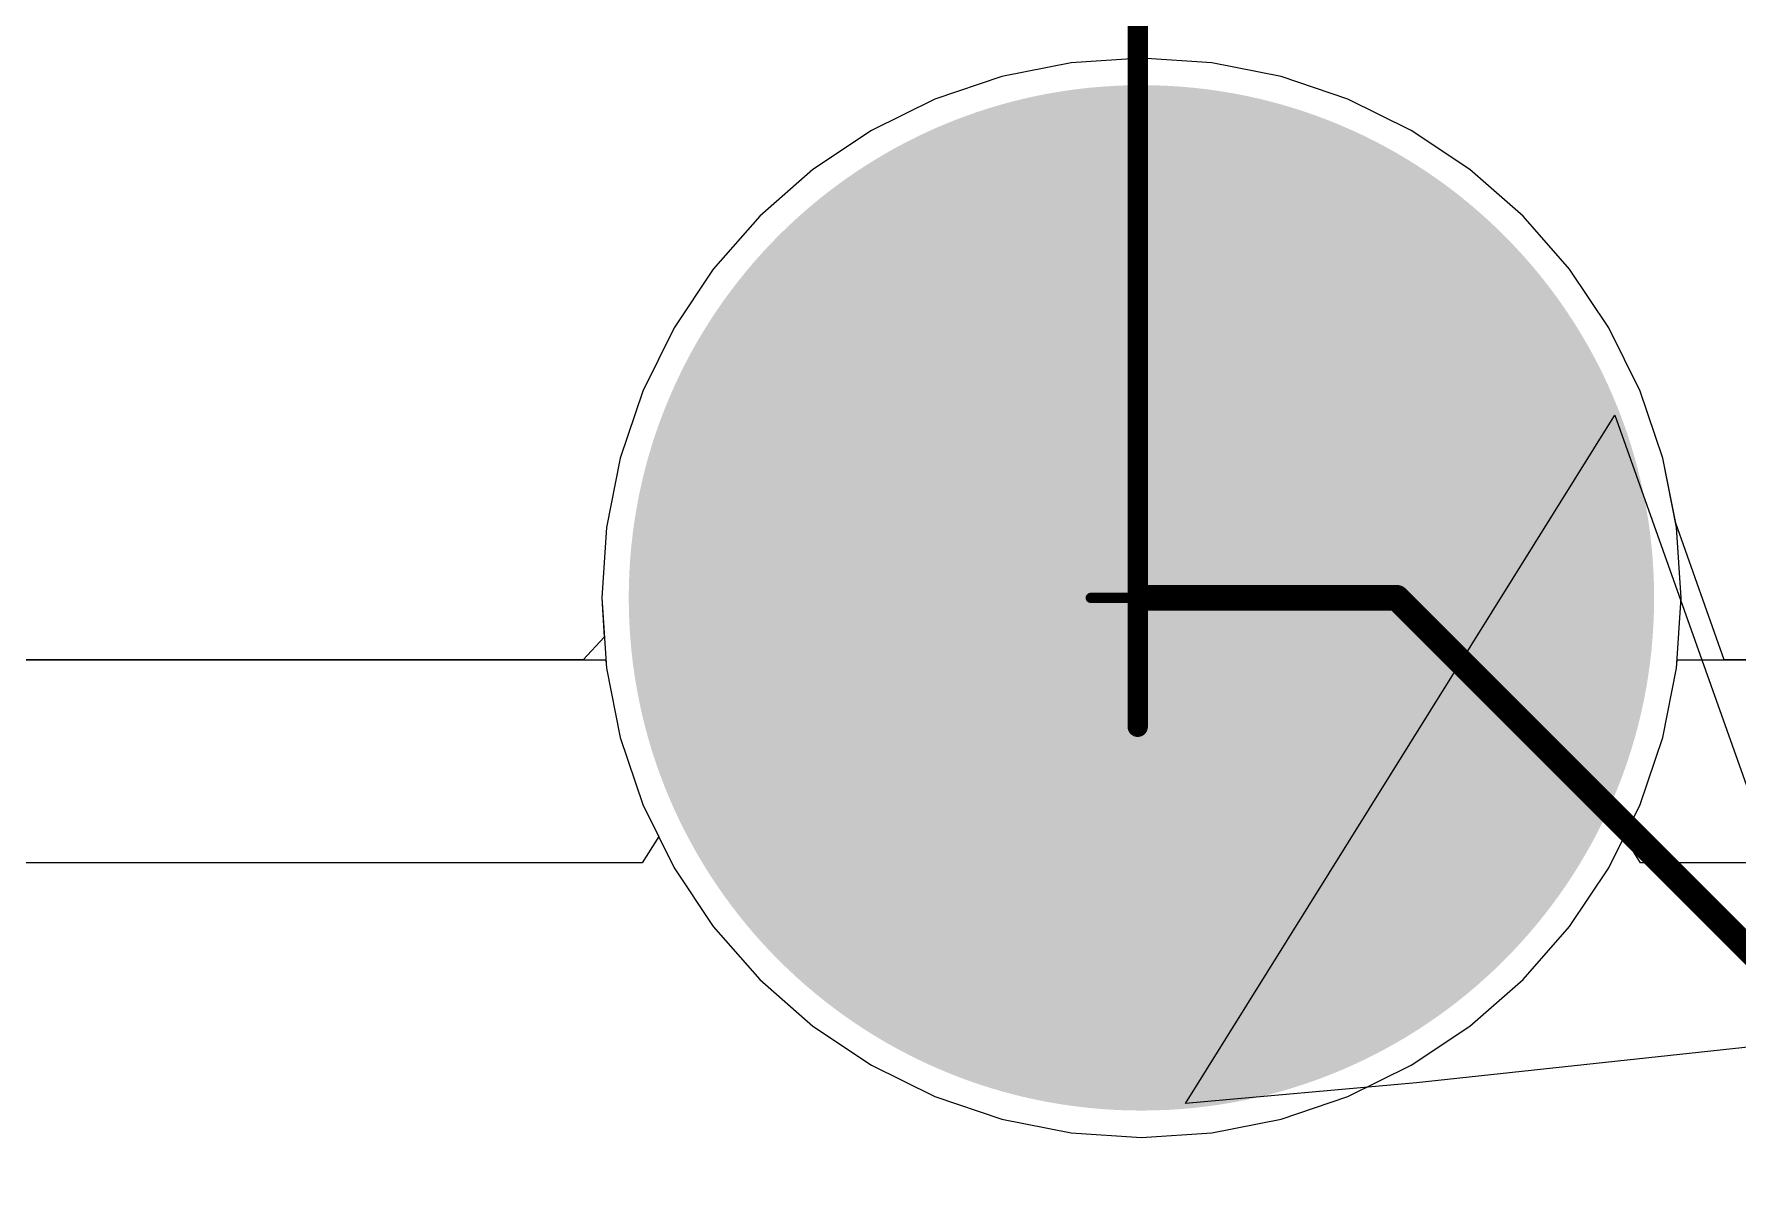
# Model space of a CAD drawing. Header units: inches. Extents: x -0.14 to 3.29, y -0.08 to 7.88.
# Drawn here: x 1.147 to 1.808, y 1.926 to 2.369 of the extents above; entities that cross this region are included whole.
import ezdxf

# ---------------------------------------------------------------- set-up
doc = ezdxf.new("R2010")
doc.units = ezdxf.units.IN
doc.header["$MEASUREMENT"] = 0
for name, color, linetype in [('Bottom Layer', 5, 'Continuous'), ('Bottom Solder', 6, 'Continuous'), ('Multi-Layer', 9, 'Continuous'), ('Pad Holes', 156, 'Continuous'), ('PCBD Notes', 76, 'Continuous'), ('Top Courtyard', 56, 'Continuous'), ('Top Layer', 1, 'Continuous'), ('Top Solder', 216, 'Continuous')]:
    doc.layers.add(name, color=color, linetype=linetype)

# ---------------------------------------------------------------- blocks, each defined once
blk = doc.blocks.new('2382AA2C_2335_4562_94C7_3B9045982126_238')
at = {"layer": 'Bottom Layer'}
h = blk.add_hatch(color=5, dxfattribs=at)
edge = h.paths.add_edge_path()
edge.add_arc((0, 0), 0.19685, 0, 360)
at = {"layer": 'Bottom Solder'}
h = blk.add_hatch(color=6, dxfattribs=at)
edge = h.paths.add_edge_path()
edge.add_arc((0, 0), 0.19882, 0, 360)
at = {"layer": 'Multi-Layer'}
h = blk.add_hatch(color=9, dxfattribs=at)
edge = h.paths.add_edge_path()
edge.add_arc((0, 0), 0.19685, 0, 360)
at = {"layer": 'Pad Holes'}
h = blk.add_hatch(color=7, dxfattribs=at)
edge = h.paths.add_edge_path()
edge.add_arc((0, 0), 0.12795, 0, 360)
at = {"layer": 'Top Layer'}
h = blk.add_hatch(color=1, dxfattribs=at)
edge = h.paths.add_edge_path()
edge.add_arc((0, 0), 0.19685, 0, 360)
at = {"layer": 'Top Solder'}
h = blk.add_hatch(color=216, dxfattribs=at)
edge = h.paths.add_edge_path()
edge.add_arc((0, 0), 0.19882, 0, 360)
at = {"layer": 'Top Courtyard'}
for points in [[(0, -0.01969, 0.00394, 0.00394, 0), (0, 0.01969, 0.00394, 0.00394, 0)], [(-0.01969, 0, 0.00394, 0.00394, 0), (0.01969, 0, 0.00394, 0.00394, 0)]]:
    blk.add_lwpolyline(points, format="xyseb", dxfattribs=at)
for points in [[(-0.00098, 0.01969, 0.00197, 0.00197, 1), (0.00098, 0.01969, 0.00197, 0.00197, 1)], [(-0.02067, 0, 0.00197, 0.00197, 1), (-0.0187, 0, 0.00197, 0.00197, 1)], [(0.0187, 0, 0.00197, 0.00197, 1), (0.02067, 0, 0.00197, 0.00197, 1)], [(-0.00098, -0.01969, 0.00197, 0.00197, 1), (0.00098, -0.01969, 0.00197, 0.00197, 1)]]:
    blk.add_lwpolyline(points, format="xyseb", close=True, dxfattribs=at)

msp = doc.modelspace()

# ---------------------------------------------------------------- linework, layer by layer
at = {"layer": 'Bottom Layer'}
for p, q in [((1.57624, 2.3593), (1.54893, 2.35751)), ((1.60356, 2.35751), (1.57624, 2.3593)), ((1.54893, 2.35751), (1.52207, 2.35217)), ((1.63041, 2.35217), (1.60356, 2.35751)), ((1.52207, 2.35217), (1.49615, 2.34337)), ((1.65634, 2.34337), (1.63041, 2.35217)), ((1.49615, 2.34337), (1.47159, 2.33126)), ((1.68089, 2.33126), (1.65634, 2.34337)), ((1.47159, 2.33126), (1.44883, 2.31605)), ((1.70366, 2.31605), (1.68089, 2.33126)), ((1.44883, 2.31605), (1.42825, 2.298)), ((1.72424, 2.298), (1.70366, 2.31605)), ((1.42825, 2.298), (1.4102, 2.27741)), ((1.74229, 2.27741), (1.72424, 2.298)), ((1.4102, 2.27741), (1.39499, 2.25465)), ((1.7575, 2.25465), (1.74229, 2.27741)), ((1.39499, 2.25465), (1.38288, 2.2301)), ((1.76961, 2.2301), (1.7575, 2.25465)), ((1.38288, 2.2301), (1.37408, 2.20417)), ((1.77841, 2.20417), (1.76961, 2.2301)), ((1.59337, 1.9539), (1.75988, 2.22091)), ((1.75988, 2.22091), (1.8415, 1.99085)), ((1.37408, 2.20417), (1.36874, 2.17732)), ((1.78344, 2.17891), (1.77841, 2.20417)), ((1.36874, 2.17732), (1.36695, 2.15)), ((1.80221, 2.12598), (1.78344, 2.17891)), ((1.36695, 2.15), (1.36795, 2.13474)), ((1.36795, 2.13474), (1.35974, 2.12598)), ((1.35974, 2.12598), (1.03928, 2.12598)), ((2.10974, 2.12598), (1.80221, 2.12598)), ((1.81747, 1.97636), (1.68286, 1.96195)), ((1.68286, 1.96195), (1.59337, 1.9539))]:
    msp.add_line(p, q, dxfattribs=at)
for points in [[(1.57624, 2.15, 0.01, 0.01, 0), (1.67528, 2.15, 0.01, 0.01, 0)], [(1.67528, 2.15, 0.01, 0.01, 0), (1.89405, 1.93122, 0.01, 0.01, 0)]]:
    msp.add_lwpolyline(points, format="xyseb", dxfattribs=at)
for points in [[(1.57374, 2.15, 0.005, 0.005, 1), (1.57874, 2.15, 0.005, 0.005, 1)], [(1.67278, 2.15, 0.005, 0.005, 1), (1.67778, 2.15, 0.005, 0.005, 1)], [(1.67278, 2.15, 0.005, 0.005, 1), (1.67778, 2.15, 0.005, 0.005, 1)]]:
    msp.add_lwpolyline(points, format="xyseb", close=True, dxfattribs=at)
at = {"layer": 'PCBD Notes'}
msp.add_lwpolyline([(1.5748, 2.1, 0.00787, 0.00787, 0), (1.5748, 5.93701, 0.00787, 0.00787, 0)], format="xyseb", dxfattribs=at)
msp.add_lwpolyline([(1.57284, 2.1, 0.00394, 0.00394, 1), (1.57677, 2.1, 0.00394, 0.00394, 1)], format="xyseb", close=True, dxfattribs=at)
at = {"layer": 'Top Layer'}
for p, q in [((1.57624, 2.3593), (1.54893, 2.35751)), ((1.60356, 2.35751), (1.57624, 2.3593)), ((1.54893, 2.35751), (1.52207, 2.35217)), ((1.63041, 2.35217), (1.60356, 2.35751)), ((1.52207, 2.35217), (1.49615, 2.34337)), ((1.65634, 2.34337), (1.63041, 2.35217)), ((1.49615, 2.34337), (1.47159, 2.33126)), ((1.68089, 2.33126), (1.65634, 2.34337)), ((1.47159, 2.33126), (1.44883, 2.31605)), ((1.70366, 2.31605), (1.68089, 2.33126)), ((1.44883, 2.31605), (1.42825, 2.298)), ((1.72424, 2.298), (1.70366, 2.31605)), ((1.42825, 2.298), (1.4102, 2.27741)), ((1.74229, 2.27741), (1.72424, 2.298)), ((1.4102, 2.27741), (1.39499, 2.25465)), ((1.7575, 2.25465), (1.74229, 2.27741)), ((1.39499, 2.25465), (1.38288, 2.2301)), ((1.76961, 2.2301), (1.7575, 2.25465)), ((1.38288, 2.2301), (1.37408, 2.20417)), ((1.77841, 2.20417), (1.76961, 2.2301)), ((1.37408, 2.20417), (1.36874, 2.17732)), ((1.78375, 2.17732), (1.77841, 2.20417)), ((1.36874, 2.17732), (1.36695, 2.15)), ((1.78554, 2.15), (1.78375, 2.17732)), ((1.36695, 2.15), (1.36874, 2.12268)), ((1.78375, 2.12268), (1.78554, 2.15)), ((1.03397, 2.12598), (1.36852, 2.12598)), ((1.36852, 2.12598), (1.36874, 2.12268)), ((1.36874, 2.12268), (1.37408, 2.09583)), ((1.36874, 2.12268), (1.37408, 2.09583)), ((1.77841, 2.09583), (1.78375, 2.12268)), ((1.77841, 2.09583), (1.78375, 2.12268)), ((1.78375, 2.12268), (1.78397, 2.12598)), ((1.78397, 2.12598), (1.91496, 2.12598)), ((1.37408, 2.09583), (1.38288, 2.0699)), ((1.37408, 2.09583), (1.38288, 2.0699)), ((1.76961, 2.0699), (1.77841, 2.09583)), ((1.76961, 2.0699), (1.77841, 2.09583)), ((1.38288, 2.0699), (1.39499, 2.04535)), ((1.38288, 2.0699), (1.38903, 2.05743)), ((1.7575, 2.04535), (1.76961, 2.0699)), ((1.76346, 2.05743), (1.76961, 2.0699)), ((1.38903, 2.05743), (1.38269, 2.04724)), ((1.7698, 2.04724), (1.76346, 2.05743)), ((1.38269, 2.04724), (1.0198, 2.04724)), ((1.39499, 2.04535), (1.4102, 2.02259)), ((1.74229, 2.02259), (1.7575, 2.04535)), ((1.97802, 2.04724), (1.7698, 2.04724)), ((1.4102, 2.02259), (1.42825, 2.002)), ((1.72424, 2.002), (1.74229, 2.02259)), ((1.42825, 2.002), (1.44883, 1.98395)), ((1.70366, 1.98395), (1.72424, 2.002)), ((1.44883, 1.98395), (1.47159, 1.96874)), ((1.68089, 1.96874), (1.70366, 1.98395)), ((1.47159, 1.96874), (1.49615, 1.95663)), ((1.65634, 1.95663), (1.68089, 1.96874)), ((1.49615, 1.95663), (1.52207, 1.94783)), ((1.63041, 1.94783), (1.65634, 1.95663)), ((1.52207, 1.94783), (1.54893, 1.94249)), ((1.60356, 1.94249), (1.63041, 1.94783)), ((1.54893, 1.94249), (1.57624, 1.9407)), ((1.57624, 1.9407), (1.60356, 1.94249))]:
    msp.add_line(p, q, dxfattribs=at)

# ---------------------------------------------------------------- block references
msp.add_blockref('2382AA2C_2335_4562_94C7_3B9045982126_238', (1.57624, 2.15))

doc.saveas('drawing.dxf')
